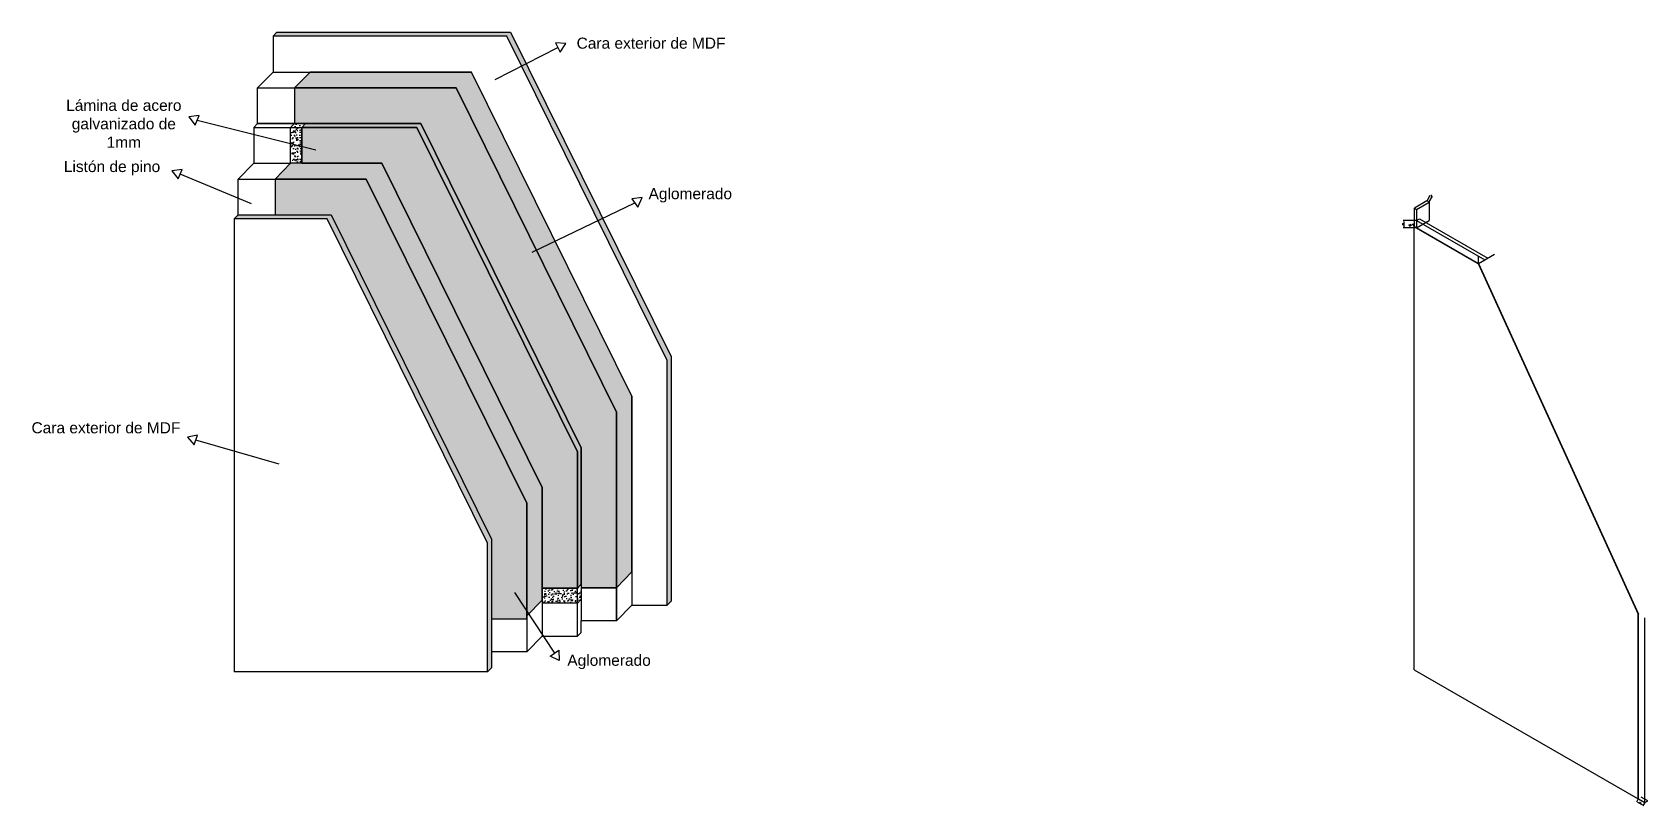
# Model space of a CAD drawing. Header units: millimetres. Extents: x 375 to 19686, y 637 to 5744.
# Drawn here: x 9623 to 13995, y 637 to 2732 of the extents above; entities that cross this region are included whole.
import ezdxf

# ---------------------------------------------------------------- set-up
doc = ezdxf.new("R2010")
doc.units = ezdxf.units.MM
doc.layers.add('Capa1', color=252, linetype='Continuous')
doc.styles.get("Standard").update_dxf_attribs({"font": 'txt.shx'})
doc.dimstyles.new('ISO-25', dxfattribs={"dimtxt": 2.5, "dimasz": 2.5, "dimexe": 1.25, "dimexo": 0.625, "dimtad": 1, "dimtxsty": 'Standard', "dimcen": 2.5, "dimadec": 0, "dimazin": 0, "dimtfac": 1, "dimtmove": 0, "dimatfit": 3, "dimfxl": 1, "dimarcsym": 0})
pattern_1 = [(37.5, (2869.454, 0), (-0.48001, 14.682397), [0, -11.5824, 0, -12.954, 0, -12.3825]), (7.5, (2869.454, 0), (13.4857, 21.504753), [0, -6.2484, 0, -10.4394, 0, -4.0005]), (327.5, (2860.082, 0), (23.729771, 0.043116), [0, -3.81, 0, -13.716, 0, -17.907]), (317.5, (2860.082, 0), (22.906694, 6.68788), [0, -1.905, 0, -8.9916, 0, -10.287])]

# ---------------------------------------------------------------- blocks, each defined once
blk = doc.blocks.new('*D3')
at = {"color": 0, "lineweight": -2, "transparency": 16777216}
for p, q in [((13368.8, 2222.2), (13333.2, 2222.2)), ((13368.8, 2202.2), (13333.2, 2202.2)), ((13334.4, 2219.7), (13334.4, 2204.7))]:
    blk.add_line(p, q, dxfattribs=at)
at = {"color": 0, "transparency": 16777216}
for points in [[(13334, 2219.7), (13334.9, 2219.7), (13334.4, 2222.2)], [(13334, 2204.7), (13334.9, 2204.7), (13334.4, 2202.2)]]:
    blk.add_solid(points, dxfattribs=at)
at = {"layer": 'Defpoints', "color": 0, "transparency": 16777216}
for p in [(13334.4, 2202.2), (13369.5, 2222.2), (13369.5, 2202.2)]:
    blk.add_point(p, dxfattribs=at)
at = {"color": 0, "transparency": 16777216, "insert": (13332.6, 2212.2), "char_height": 2.5, "attachment_point": 5, "rotation": 90}
blk.add_mtext('20', dxfattribs=at)
blk = doc.blocks.new('*D4')
at = {"color": 0, "lineweight": -2, "transparency": 16777216}
for p, q in [((13969.3, 655.2), (13964.6, 646.9)), ((13967.3, 646.8), (13980.3, 639.3)), ((13986.6, 645.2), (13981.9, 636.9))]:
    blk.add_line(p, q, dxfattribs=at)
at = {"color": 0, "transparency": 16777216}
for points in [[(13967.6, 647.1), (13967.1, 646.4), (13965.2, 648)], [(13980.5, 639.6), (13980.1, 638.9), (13982.5, 638)]]:
    blk.add_solid(points, dxfattribs=at)
at = {"layer": 'Defpoints', "color": 0, "transparency": 16777216}
for p in [(13969.6, 655.7), (13982.5, 638), (13987, 645.7)]:
    blk.add_point(p, dxfattribs=at)
at = {"color": 0, "transparency": 16777216, "insert": (13974.8, 644.6), "char_height": 2.5, "attachment_point": 5, "rotation": 330}
blk.add_mtext('20', dxfattribs=at)
blk = doc.blocks.new('*D5')
at = {"color": 0, "lineweight": -2}
for p, q in [((13397.5, 2275.8), (13406.3, 2291.1)), ((13403.6, 2272.3), (13412.4, 2287.6)), ((13407.9, 2288.8), (13409.6, 2287.8))]:
    blk.add_line(p, q, dxfattribs=at)
at = {"color": 0}
for points in [[(13408.1, 2289.1), (13407.7, 2288.4), (13405.7, 2290)], [(13409.4, 2287.4), (13409.8, 2288.1), (13411.8, 2286.5)]]:
    blk.add_solid(points, dxfattribs=at)
at = {"layer": 'Defpoints', "color": 0}
for p in [(13397.2, 2275.2), (13411.8, 2286.5), (13403.2, 2271.7)]:
    blk.add_point(p, dxfattribs=at)
at = {"color": 0, "insert": (13409.7, 2289.9), "char_height": 2.5, "attachment_point": 5, "rotation": 330}
blk.add_mtext('7', dxfattribs=at)
blk = doc.blocks.new('*D6')
at = {"color": 0, "lineweight": -2}
for p, q in [((13357.1, 2210.4), (13349.5, 2206)), ((13362.6, 2206), (13358.7, 2212.7)), ((13363.1, 2206.3), (13359.2, 2213)), ((13359.8, 2212), (13359.3, 2211.7)), ((13362, 2213.2), (13364.1, 2214.5))]:
    blk.add_line(p, q, dxfattribs=at)
at = {"color": 0}
for points in [[(13357.3, 2210), (13356.9, 2210.8), (13359.3, 2211.7)], [(13361.8, 2213.6), (13362.2, 2212.8), (13359.8, 2212)]]:
    blk.add_solid(points, dxfattribs=at)
at = {"layer": 'Defpoints', "color": 0}
for p in [(13359.3, 2211.7), (13362.9, 2205.4), (13363.4, 2205.7)]:
    blk.add_point(p, dxfattribs=at)
at = {"color": 0, "insert": (13351.2, 2209.4), "char_height": 2.5, "attachment_point": 5, "rotation": 30}
blk.add_mtext('0,6', dxfattribs=at)

msp = doc.modelspace()

# ---------------------------------------------------------------- hatches: boundary and pattern name
at = {"true_color": 0x636466}
h = msp.add_hatch(dxfattribs=at)
h.set_pattern_fill('BRASS', color=251, angle=45)
h.paths.add_polyline_path([(10674.312, 2484.776), (10362.538, 2484.776), (10351.888, 2473.941), (10663.662, 2473.941), (11097.858, 1595.581), (11097.858, 1225.857), (11108.507, 1236.697), (11108.507, 1606.416)])
at = {"true_color": 0x939598}
h = msp.add_hatch(dxfattribs=at)
h.set_pattern_fill('BRASS', color=252)
h.paths.add_polyline_path([(10351.888, 2377.031), (10351.888, 2473.941), (10663.662, 2473.941), (11097.858, 1595.581), (11097.858, 1225.857), (11002.609, 1225.857), (11002.609, 1498.671), (10568.414, 2377.031)])
at = {"true_color": 0x636466}
h = msp.add_hatch(dxfattribs=at)
h.set_pattern_fill('AR-SAND', color=251, scale=0.3, angle=45)
h.paths.add_polyline_path([(11097.858, 1225.857), (11002.609, 1225.857), (11002.609, 1185.857), (11097.858, 1185.861)])
h = msp.add_hatch(dxfattribs=at)
h.set_pattern_fill('AR-SAND', color=251, scale=0.3, angle=45)
h.paths.add_polyline_path([(11108.507, 1236.697), (11097.858, 1225.857), (11097.858, 1185.861), (11097.867, 1185.861), (11108.507, 1196.692)])
at = {"layer": 'Capa1'}
for points in [[(10917.243, 2731.944), (11351.439, 1853.584), (11351.439, 1190.882), (11340.789, 1180.047), (11340.789, 1842.749), (10906.593, 2721.108), (10274.323, 2721.108), (10284.973, 2731.944)], [(10854.926, 1000), (10854.926, 1348.413), (10420.731, 2226.773), (10169.454, 2226.773), (10180.104, 2237.609), (10431.381, 2237.609), (10865.576, 1359.249), (10865.576, 1010.836)]]:
    msp.add_hatch(color=256, dxfattribs=at).paths.add_polyline_path(points)
h = msp.add_hatch(dxfattribs=at)
h.set_pattern_fill('AR-SAND', color=256, scale=0.3, style=0)
h.set_pattern_definition(pattern_1)
h.paths.add_polyline_path([(10374.323, 2624.199), (10332.538, 2581.686), (10769.561, 2581.686), (11203.756, 1703.326), (11203.756, 1227.534), (11245.54, 1270.047), (11245.54, 1745.839), (10811.345, 2624.199)])
h = msp.add_hatch(dxfattribs=at)
h.set_pattern_fill('AR-SAND', color=256, scale=0.3, style=0)
h.set_pattern_definition([(37.5, (2890.346, 21.257), (-0.48001, 14.682397), [0, -11.5824, 0, -12.954, 0, -12.3825]), (7.5, (2890.346, 21.257), (13.4857, 21.504753), [0, -6.2484, 0, -10.4394, 0, -4.0005]), (327.5, (2880.974, 21.257), (23.729771, 0.043116), [0, -3.81, 0, -13.716, 0, -17.907]), (317.5, (2880.974, 21.257), (22.906694, 6.68788), [0, -1.905, 0, -8.9916, 0, -10.287])])
h.paths.add_polyline_path([(10674.312, 2484.776), (11108.507, 1606.416), (11108.507, 1227.534), (11203.756, 1227.534), (11203.756, 1703.326), (10769.561, 2581.686), (10332.538, 2581.686), (10332.538, 2484.776)])
at = {"layer": 'Capa1', "true_color": 0x636466}
h = msp.add_hatch(dxfattribs=at)
h.set_pattern_fill('AR-SAND', color=251, scale=0.3, angle=45)
h.paths.add_polyline_path([(10362.538, 2484.776), (10332.538, 2484.776), (10321.888, 2473.941), (10351.888, 2473.941)])
h = msp.add_hatch(dxfattribs=at)
h.set_pattern_fill('AR-SAND', color=251, scale=0.3)
h.paths.add_polyline_path([(10321.888, 2377.031), (10351.888, 2377.031), (10351.888, 2473.941), (10321.888, 2473.941)])
at = {"layer": 'Capa1'}
h = msp.add_hatch(dxfattribs=at)
h.set_pattern_fill('AR-SAND', color=256, scale=0.3, style=0)
h.set_pattern_definition(pattern_1)
h.paths.add_polyline_path([(10321.888, 2377.031), (10280.104, 2334.518), (10526.629, 2334.518), (10960.825, 1456.158), (10960.825, 1151.514), (11002.609, 1194.027), (11002.609, 1498.671), (10568.414, 2377.031)])
h = msp.add_hatch(dxfattribs=at)
h.set_pattern_fill('AR-SAND', color=256, scale=0.3, style=0)
h.set_pattern_definition([(37.5, (6281.066, 384.66), (-0.48001, 14.682397), [0, -11.5824, 0, -12.954, 0, -12.3825]), (7.5, (6281.066, 384.66), (13.4857, 21.50475), [0, -6.2484, 0, -10.4394, 0, -4.0005]), (327.5, (6271.693, 384.66), (23.72977, 0.043116), [0, -3.81, 0, -13.716, 0, -17.907]), (317.5, (6271.693, 384.66), (22.90669, 6.68788), [0, -1.905, 0, -8.9916, 0, -10.287])])
h.paths.add_polyline_path([(10280.104, 2334.518), (10280.104, 2237.609), (10431.381, 2237.609), (10865.576, 1359.249), (10865.576, 1143.344), (10960.825, 1143.344), (10960.825, 1456.158), (10526.629, 2334.518)])

# ---------------------------------------------------------------- linework, layer by layer
for p, q in [((10274.323, 2721.108), (10274.323, 2624.199)), ((10875.38, 2604.186), (11045.121, 2690.429)), ((10232.538, 2581.686), (10274.323, 2624.199)), ((10274.323, 2624.199), (10811.345, 2624.199)), ((10232.538, 2484.776), (10232.538, 2581.686)), ((10232.538, 2581.686), (10332.538, 2581.686)), ((10390.523, 2412.538), (10068.859, 2493.276)), ((10232.538, 2484.776), (10221.888, 2473.941)), ((10221.888, 2473.941), (10321.888, 2473.941)), ((10221.888, 2473.941), (10221.888, 2377.031)), ((10321.888, 2473.941), (10332.538, 2484.776)), ((10321.888, 2377.031), (10321.888, 2473.941)), ((10321.888, 2473.941), (10351.888, 2473.941)), ((10351.888, 2473.941), (10362.538, 2484.776)), ((10351.888, 2473.941), (10351.888, 2377.031)), ((10180.104, 2334.518), (10221.888, 2377.031)), ((10221.888, 2377.031), (10321.888, 2377.031)), ((10215.594, 2266.846), (10023.123, 2347.584)), ((10180.104, 2237.609), (10180.104, 2334.518)), ((10180.104, 2334.518), (10280.104, 2334.518)), ((10180.104, 2334.518), (10215.104, 2334.518)), ((10280.104, 2334.518), (10300.996, 2355.775)), ((13397.187, 2275.218), (13363.412, 2255.718)), ((13403.249, 2271.718), (13397.187, 2275.218)), ((10975.393, 2135.899), (11253.348, 2269.788)), ((13363.412, 2205.718), (13363.412, 2255.718)), ((13363.412, 2255.718), (13369.474, 2252.218)), ((13369.474, 2252.218), (13403.249, 2271.718)), ((13369.474, 2252.218), (13369.474, 2202.218)), ((13403.249, 2271.718), (13403.249, 2221.718)), ((10169.454, 2226.773), (10169.454, 1000)), ((13362.892, 2205.418), (13363.412, 2205.718)), ((13362.892, 1005.418), (13362.892, 2205.418)), ((13362.892, 2205.418), (13536.097, 2105.418)), ((13363.412, 2205.718), (13536.617, 2105.718)), ((13369.474, 2222.218), (13377.268, 2226.718)), ((13369.474, 2222.218), (13553.937, 2115.718)), ((13369.474, 2202.218), (13403.249, 2221.718)), ((13377.268, 2226.718), (13561.732, 2120.218)), ((13536.097, 2105.418), (13969.11, 1155.418)), ((13536.617, 2105.718), (13579.918, 2130.718)), ((13536.617, 2105.718), (13536.617, 2125.718)), ((13536.617, 2105.718), (13553.937, 2115.718)), ((13536.617, 2105.718), (13969.63, 1155.718)), ((11245.54, 1745.839), (11245.54, 1180.047)), ((10291.198, 1562.093), (10065.46, 1627.396)), ((11002.609, 1498.671), (11002.609, 1095.862)), ((11203.756, 1227.534), (11245.54, 1270.047)), ((11002.609, 1225.857), (11097.858, 1225.857)), ((11203.756, 1227.534), (11108.507, 1227.534)), ((11203.756, 1227.534), (11108.507, 1227.534)), ((11108.507, 1227.534), (11108.507, 1137.534)), ((11203.756, 1235.699), (11203.756, 1137.534)), ((11203.756, 1137.534), (11203.756, 1227.534)), ((10927.346, 1214.671), (11035.694, 1050.171)), ((11097.862, 1185.861), (11002.609, 1185.857)), ((11097.862, 1185.856), (11108.512, 1196.697)), ((10960.825, 1151.514), (10960.825, 1053.349)), ((11203.756, 1137.534), (11108.507, 1137.534)), ((11108.507, 1106.511), (11108.507, 1137.534)), ((11203.756, 1137.534), (11245.54, 1180.047)), ((11245.54, 1180.047), (11340.789, 1180.047)), ((13969.11, 1155.418), (13969.63, 1155.718)), ((13969.11, 655.418), (13969.11, 1155.418)), ((13969.63, 655.718), (13969.63, 1155.718)), ((13986.95, 645.718), (13986.95, 1145.718)), ((10960.825, 1053.349), (11002.609, 1095.862)), ((11097.858, 1095.862), (11108.507, 1106.511)), ((10960.825, 1053.349), (10865.576, 1053.349)), ((10854.926, 1000), (10169.454, 1000)), ((13362.892, 1005.418), (13969.11, 655.418)), ((13994.744, 650.218), (13977.424, 660.218)), ((13969.11, 655.418), (13969.63, 655.718)), ((13969.63, 655.718), (13986.95, 645.718)), ((13986.95, 645.718), (13994.744, 650.218))]:
    msp.add_line(p, q)
for points in [[(10917.243, 2731.944), (11351.439, 1853.584), (11351.439, 1190.882), (11340.789, 1180.047), (11340.789, 1842.749), (10906.593, 2721.108), (10274.323, 2721.108), (10284.973, 2731.944)], [(11066.789, 2701.438), (11038.764, 2702.939), (11051.477, 2677.919)], [(10674.312, 2484.776), (11108.507, 1606.416), (11108.507, 1227.534), (11203.756, 1227.534), (11203.756, 1703.326), (10769.561, 2581.686), (10332.538, 2581.686), (10332.538, 2484.776)], [(10046.447, 2502.677), (10063.431, 2480.336), (10074.287, 2506.216)], [(10362.538, 2484.776), (10351.888, 2473.941), (10663.662, 2473.941), (11097.858, 1595.581), (11097.862, 1225.861), (11108.507, 1236.697), (11108.507, 1606.416), (10674.312, 2484.776), (10232.538, 2484.776)], [(10000.71, 2356.985), (10017.695, 2334.644), (10028.551, 2360.524)], [(11273.081, 2283.979), (11245.156, 2281.181), (11261.541, 2258.396)], [(10854.926, 1000), (10854.926, 1348.413), (10420.731, 2226.773), (10169.454, 2226.773), (10180.104, 2237.609), (10431.381, 2237.609), (10865.576, 1359.249), (10865.576, 1010.836)], [(10042.593, 1635.632), (10060.705, 1614.193), (10070.215, 1640.598)], [(11049.084, 1029.887), (11023.983, 1042.44), (11047.405, 1057.902)]]:
    msp.add_lwpolyline(points, close=True)
for points in [[(10374.323, 2624.199), (10332.538, 2581.686), (10769.561, 2581.686), (11203.756, 1703.326), (11203.756, 1227.534), (11245.54, 1270.047), (11245.54, 1745.839), (10811.345, 2624.199), (10374.323, 2624.199)], [(10351.888, 2473.941), (10351.888, 2377.031), (10568.414, 2377.031), (11002.609, 1498.671), (11002.609, 1095.862), (11097.858, 1095.862), (11097.858, 1595.581), (10663.662, 2473.941), (10351.888, 2473.941)], [(10351.888, 2377.031), (10351.888, 2473.941), (10663.662, 2473.941), (11097.858, 1595.581), (11097.858, 1225.857), (11002.609, 1225.857), (11002.609, 1498.671), (10568.414, 2377.031), (10351.888, 2377.031)], [(10321.888, 2377.031), (10280.104, 2334.518), (10526.629, 2334.518), (10960.825, 1456.158), (10960.825, 1151.514), (11002.609, 1194.027), (11002.609, 1498.671), (10568.414, 2377.031), (10321.888, 2377.031)], [(10280.104, 2334.518), (10280.104, 2237.609), (10431.381, 2237.609), (10865.576, 1359.249), (10865.576, 1143.344), (10960.825, 1143.344), (10960.825, 1456.158), (10526.629, 2334.518), (10280.104, 2334.518)]]:
    msp.add_lwpolyline(points)

# ---------------------------------------------------------------- texts
at = {"char_height": 30, "attachment_point": 1}
for s, insert, width in [('{\\fArial|b0|i0|c0|p34;Cara exterior de MDF}', (11095.859, 2717.483), 427.02956), ('\\pxqc;{\\fArial|b0|i0|c0|p34;Lámina de acero galvanizado de 1mm}', (9708.292, 2549.097), 324.27196), ('{\\fArial|b0|i0|c0|p34;Listón de pino}', (9708.031, 2383.356), 297.52201), ('{\\fArial|b0|i0|c0|p34;Aglomerado}', (11290.598, 2309.877), 480.78931), ('{\\fArial|b0|i0|c0|p34;Cara exterior de MDF}', (9620.597, 1675.666), 427.02956), ('{\\fArial|b0|i0|c0|p34;Aglomerado}', (11070.728, 1045.926), 480.78931)]:
    msp.add_mtext(s, dxfattribs=dict(at, insert=insert, width=width))

# ---------------------------------------------------------------- dimensions: what is measured, and where the dimension line sits
for p1, p2, distance, picture, middle in [((13397.187, 2275.218), (13403.249, 2271.718), 17.075, '*D5', (13409.693, 2289.879)), ((13363.412, 2205.718), (13362.892, 2205.418), -7.208, '*D6', (13351.21, 2209.402)), ((13969.63, 655.718), (13986.95, 645.718), -8.895, '*D4', (13974.78, 644.638))]:
    dim = msp.add_aligned_dim(p1=p1, p2=p2, distance=distance, dimstyle='ISO-25')
    dim.commit()
    dim.dimension.update_dxf_attribs({"geometry": picture, "text_midpoint": middle})
dim = msp.add_linear_dim(base=(13334.437, 2202.218), p1=(13369.474, 2222.218), p2=(13369.474, 2202.218), angle=90, dimstyle='ISO-25')
dim.commit()
dim.dimension.update_dxf_attribs({"geometry": '*D3', "text_midpoint": (13332.562, 2212.218)})

doc.saveas('drawing.dxf')
